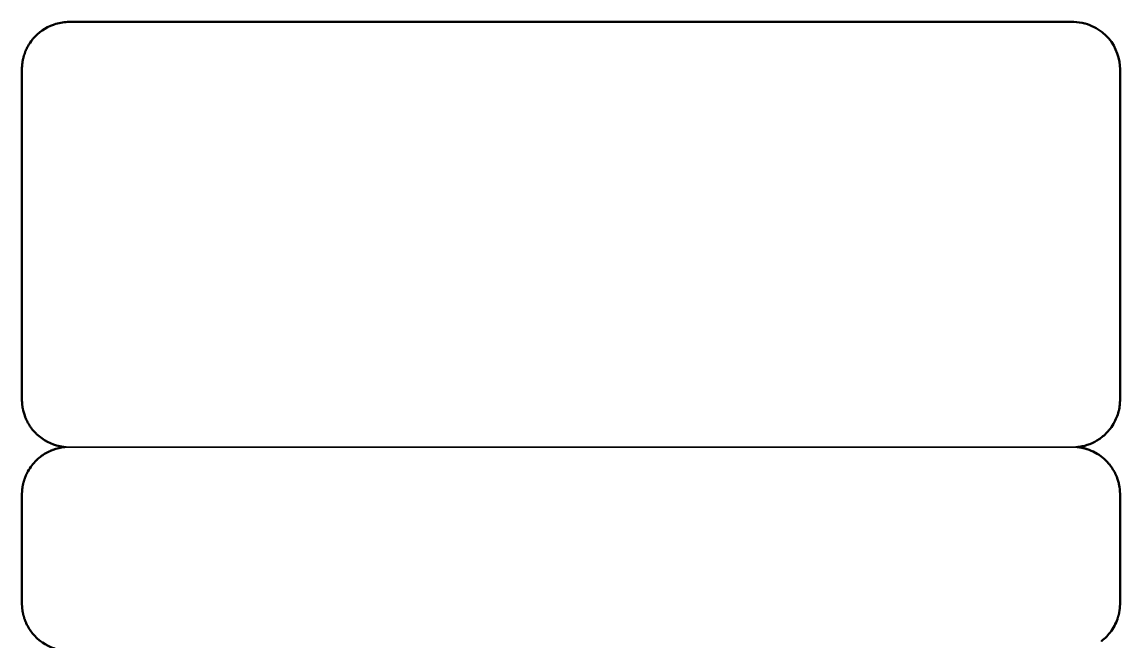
# Model space of a CAD drawing. Header units: millimetres. Extents: x 559 to 2741, y 365 to 1999.
# Drawn here: x 2200 to 2724, y 792 to 1088 of the extents above; entities that cross this region are included whole.
import ezdxf

# ---------------------------------------------------------------- set-up
doc = ezdxf.new("R2010")
doc.units = ezdxf.units.MM
doc.layers.add('PDF16_Geometry', color=7, linetype='Continuous', true_color=0x1b7eff)

msp = doc.modelspace()

# ---------------------------------------------------------------- linework, layer by layer
at = {"layer": 'PDF16_Geometry', "color": 18, "lineweight": 25, "true_color": 0x000000}
msp.add_lwpolyline([(2318.181, 884.586), (2222.331, 884.586), (2222.082, 884.586), (2221.831, 884.591), (2221.578, 884.598), (2221.327, 884.608), (2221.071, 884.622), (2220.818, 884.636), (2220.562, 884.655), (2220.304, 884.676), (2220.048, 884.702), (2219.79, 884.728), (2219.529, 884.759), (2219.271, 884.795), (2219.011, 884.833), (2218.75, 884.873), (2218.487, 884.915), (2218.227, 884.963), (2217.964, 885.013), (2217.701, 885.065), (2217.438, 885.121), (2217.175, 885.183), (2216.913, 885.247), (2216.65, 885.313), (2216.387, 885.382), (2216.124, 885.456), (2215.861, 885.534), (2215.598, 885.614), (2215.335, 885.697), (2215.072, 885.785), (2214.812, 885.877), (2214.549, 885.97), (2214.289, 886.069), (2214.028, 886.171), (2213.768, 886.275), (2213.507, 886.384), (2213.249, 886.495), (2212.991, 886.609), (2212.735, 886.73), (2212.479, 886.851), (2212.224, 886.976), (2211.97, 887.107), (2211.717, 887.239), (2211.466, 887.374), (2211.217, 887.514), (2210.966, 887.658), (2210.72, 887.805), (2210.473, 887.955), (2210.23, 888.106), (2209.988, 888.262), (2209.747, 888.424), (2209.507, 888.587), (2209.27, 888.753), (2209.034, 888.923), (2208.801, 889.094), (2208.569, 889.272), (2208.34, 889.449), (2208.112, 889.632), (2207.887, 889.816), (2207.665, 890.006), (2207.445, 890.195), (2207.227, 890.389), (2207.011, 890.586), (2206.798, 890.787), (2206.587, 890.989), (2206.379, 891.195), (2206.175, 891.403), (2205.971, 891.612), (2205.773, 891.825), (2205.576, 892.041), (2205.382, 892.258), (2205.19, 892.479), (2205.003, 892.701), (2204.818, 892.926), (2204.636, 893.154), (2204.456, 893.384), (2204.281, 893.616), (2204.108, 893.85), (2203.94, 894.085), (2203.772, 894.322), (2203.611, 894.561), (2203.45, 894.802), (2203.293, 895.044), (2203.139, 895.29), (2202.99, 895.534), (2202.843, 895.783), (2202.701, 896.032), (2202.561, 896.283), (2202.426, 896.534), (2202.294, 896.785), (2202.164, 897.041), (2202.038, 897.294), (2201.915, 897.55), (2201.796, 897.808), (2201.68, 898.066), (2201.569, 898.325), (2201.46, 898.583), (2201.356, 898.843), (2201.254, 899.104), (2201.157, 899.367), (2201.062, 899.627), (2200.972, 899.89), (2200.885, 900.151), (2200.799, 900.414), (2200.721, 900.677), (2200.643, 900.942), (2200.57, 901.205), (2200.499, 901.468), (2200.432, 901.731), (2200.368, 901.994), (2200.309, 902.257), (2200.252, 902.52), (2200.198, 902.783), (2200.148, 903.043), (2200.103, 903.306), (2200.058, 903.567), (2200.018, 903.827), (2199.98, 904.088), (2199.947, 904.348), (2199.916, 904.607), (2199.888, 904.865), (2199.864, 905.123), (2199.843, 905.379), (2199.824, 905.635), (2199.807, 905.89), (2199.795, 906.144), (2199.786, 906.397), (2199.779, 906.648), (2199.774, 906.899), (2199.772, 907.151), (2199.772, 1065.054), (2199.774, 1065.305), (2199.779, 1065.556), (2199.786, 1065.807), (2199.795, 1066.06), (2199.807, 1066.314), (2199.824, 1066.57), (2199.843, 1066.825), (2199.864, 1067.081), (2199.888, 1067.339), (2199.916, 1067.597), (2199.947, 1067.856), (2199.98, 1068.116), (2200.018, 1068.377), (2200.058, 1068.637), (2200.103, 1068.898), (2200.148, 1069.158), (2200.198, 1069.421), (2200.252, 1069.684), (2200.309, 1069.947), (2200.368, 1070.21), (2200.432, 1070.473), (2200.499, 1070.736), (2200.57, 1070.999), (2200.643, 1071.262), (2200.721, 1071.525), (2200.799, 1071.788), (2200.885, 1072.051), (2200.972, 1072.314), (2201.062, 1072.577), (2201.157, 1072.837), (2201.254, 1073.098), (2201.356, 1073.358), (2201.46, 1073.619), (2201.569, 1073.879), (2201.68, 1074.137), (2201.796, 1074.396), (2201.915, 1074.652), (2202.038, 1074.907), (2202.164, 1075.163), (2202.294, 1075.417), (2202.426, 1075.67), (2202.561, 1075.921), (2202.701, 1076.172), (2202.843, 1076.421), (2202.99, 1076.667), (2203.139, 1076.914), (2203.293, 1077.158), (2203.45, 1077.402), (2203.611, 1077.641), (2203.772, 1077.88), (2203.94, 1078.119), (2204.108, 1078.354), (2204.281, 1078.588), (2204.456, 1078.818), (2204.636, 1079.048), (2204.818, 1079.275), (2205.003, 1079.5), (2205.19, 1079.723), (2205.382, 1079.943), (2205.576, 1080.161), (2205.773, 1080.377), (2205.971, 1080.59), (2206.175, 1080.801), (2206.379, 1081.009), (2206.587, 1081.215), (2206.798, 1081.417), (2207.011, 1081.616), (2207.227, 1081.812), (2207.445, 1082.006), (2207.665, 1082.198), (2207.887, 1082.385), (2208.112, 1082.572), (2208.34, 1082.753), (2208.569, 1082.933), (2208.801, 1083.108), (2209.034, 1083.281), (2209.27, 1083.451), (2209.507, 1083.617), (2209.747, 1083.781), (2209.988, 1083.939), (2210.23, 1084.096), (2210.473, 1084.25), (2210.72, 1084.399), (2210.966, 1084.546), (2211.217, 1084.688), (2211.466, 1084.827), (2211.717, 1084.965), (2211.97, 1085.098), (2212.224, 1085.225), (2212.479, 1085.351), (2212.735, 1085.474), (2212.991, 1085.593), (2213.249, 1085.709), (2213.507, 1085.82), (2213.768, 1085.929), (2214.028, 1086.033), (2214.289, 1086.135), (2214.549, 1086.232), (2214.812, 1086.327), (2215.072, 1086.417), (2215.335, 1086.505), (2215.598, 1086.59), (2215.861, 1086.67), (2216.124, 1086.746), (2216.387, 1086.82), (2216.65, 1086.891), (2216.913, 1086.957), (2217.175, 1087.021), (2217.438, 1087.08), (2217.701, 1087.137), (2217.964, 1087.191), (2218.227, 1087.241), (2218.487, 1087.289), (2218.75, 1087.331), (2219.011, 1087.371), (2219.271, 1087.409), (2219.529, 1087.443), (2219.79, 1087.473), (2220.048, 1087.502), (2220.304, 1087.525), (2220.562, 1087.549), (2220.818, 1087.568), (2221.071, 1087.582), (2221.327, 1087.597), (2221.578, 1087.606), (2221.831, 1087.613), (2222.082, 1087.615), (2222.331, 1087.618), (2701.443, 1087.618), (2701.694, 1087.615), (2701.945, 1087.613), (2702.196, 1087.606), (2702.449, 1087.597), (2702.703, 1087.582), (2702.959, 1087.568), (2703.214, 1087.549), (2703.47, 1087.525), (2703.728, 1087.502), (2703.986, 1087.473), (2704.245, 1087.443), (2704.505, 1087.409), (2704.766, 1087.371), (2705.026, 1087.331), (2705.287, 1087.289), (2705.549, 1087.241), (2705.81, 1087.191), (2706.073, 1087.137), (2706.336, 1087.08), (2706.599, 1087.021), (2706.861, 1086.957), (2707.124, 1086.891), (2707.387, 1086.82), (2707.65, 1086.746), (2707.913, 1086.67), (2708.178, 1086.59), (2708.439, 1086.505), (2708.702, 1086.417), (2708.964, 1086.327), (2709.225, 1086.232), (2709.488, 1086.135), (2709.748, 1086.033), (2710.009, 1085.929), (2710.267, 1085.82), (2710.525, 1085.709), (2710.783, 1085.593), (2711.041, 1085.474), (2711.297, 1085.351), (2711.55, 1085.225), (2711.804, 1085.098), (2712.057, 1084.965), (2712.308, 1084.827), (2712.559, 1084.688), (2712.808, 1084.546), (2713.057, 1084.399), (2713.301, 1084.25), (2713.544, 1084.096), (2713.788, 1083.939), (2714.03, 1083.781), (2714.269, 1083.617), (2714.506, 1083.451), (2714.74, 1083.281), (2714.975, 1083.108), (2715.207, 1082.933), (2715.437, 1082.753), (2715.662, 1082.572), (2715.887, 1082.385), (2716.109, 1082.198), (2716.332, 1082.006), (2716.55, 1081.812), (2716.765, 1081.616), (2716.978, 1081.417), (2717.187, 1081.215), (2717.395, 1081.009), (2717.601, 1080.801), (2717.802, 1080.59), (2718.001, 1080.377), (2718.2, 1080.161), (2718.395, 1079.943), (2718.584, 1079.723), (2718.773, 1079.5), (2718.958, 1079.275), (2719.141, 1079.048), (2719.318, 1078.818), (2719.493, 1078.588), (2719.666, 1078.354), (2719.837, 1078.119), (2720.002, 1077.88), (2720.166, 1077.641), (2720.325, 1077.402), (2720.481, 1077.158), (2720.635, 1076.914), (2720.784, 1076.667), (2720.931, 1076.421), (2721.075, 1076.172), (2721.213, 1075.921), (2721.35, 1075.67), (2721.483, 1075.417), (2721.613, 1075.163), (2721.738, 1074.907), (2721.859, 1074.652), (2721.978, 1074.396), (2722.094, 1074.137), (2722.205, 1073.879), (2722.314, 1073.619), (2722.418, 1073.358), (2722.52, 1073.098), (2722.617, 1072.837), (2722.712, 1072.577), (2722.804, 1072.314), (2722.892, 1072.051), (2722.975, 1071.788), (2723.055, 1071.525), (2723.133, 1071.262), (2723.207, 1070.999), (2723.275, 1070.736), (2723.342, 1070.473), (2723.406, 1070.21), (2723.467, 1069.947), (2723.522, 1069.684), (2723.576, 1069.421), (2723.626, 1069.158), (2723.673, 1068.898), (2723.716, 1068.637), (2723.756, 1068.377), (2723.794, 1068.116), (2723.827, 1067.856), (2723.86, 1067.597), (2723.886, 1067.339), (2723.912, 1067.081), (2723.934, 1066.825), (2723.953, 1066.57), (2723.967, 1066.314), (2723.981, 1066.06), (2723.991, 1065.807), (2723.998, 1065.556), (2724.002, 1065.305), (2724.002, 1065.054), (2724.002, 907.151), (2724.002, 906.899), (2723.998, 906.648), (2723.991, 906.397), (2723.981, 906.144), (2723.967, 905.89), (2723.953, 905.635), (2723.934, 905.379), (2723.912, 905.123), (2723.886, 904.865), (2723.86, 904.607), (2723.827, 904.348), (2723.794, 904.088), (2723.756, 903.827), (2723.716, 903.567), (2723.673, 903.306), (2723.626, 903.043), (2723.576, 902.783), (2723.522, 902.52), (2723.467, 902.257), (2723.406, 901.994), (2723.342, 901.731), (2723.275, 901.468), (2723.207, 901.205), (2723.133, 900.942), (2723.055, 900.677), (2722.975, 900.414), (2722.892, 900.151), (2722.804, 899.89), (2722.712, 899.627), (2722.617, 899.367), (2722.52, 899.104), (2722.418, 898.843), (2722.314, 898.583), (2722.205, 898.325), (2722.094, 898.066), (2721.978, 897.808), (2721.859, 897.55), (2721.738, 897.294), (2721.613, 897.041), (2721.483, 896.785), (2721.35, 896.534), (2721.213, 896.283), (2721.075, 896.032), (2720.931, 895.783), (2720.784, 895.534), (2720.635, 895.29), (2720.481, 895.044), (2720.325, 894.802), (2720.166, 894.561), (2720.002, 894.322), (2719.837, 894.085), (2719.666, 893.85), (2719.493, 893.616), (2719.318, 893.384), (2719.141, 893.154), (2718.958, 892.926), (2718.773, 892.701), (2718.584, 892.479), (2718.395, 892.258), (2718.2, 892.041), (2718.001, 891.825), (2717.802, 891.612), (2717.601, 891.403), (2717.395, 891.195), (2717.187, 890.989), (2716.978, 890.787), (2716.765, 890.586), (2716.55, 890.389), (2716.332, 890.195), (2716.109, 890.006), (2715.887, 889.816), (2715.662, 889.632), (2715.437, 889.449), (2715.207, 889.272), (2714.975, 889.094), (2714.74, 888.923), (2714.506, 888.753), (2714.269, 888.587), (2714.03, 888.424), (2713.788, 888.262), (2713.544, 888.106), (2713.301, 887.955), (2713.057, 887.805), (2712.808, 887.658), (2712.559, 887.514), (2712.308, 887.374), (2712.057, 887.239), (2711.804, 887.107), (2711.55, 886.976), (2711.297, 886.851), (2711.041, 886.73), (2710.783, 886.609), (2710.525, 886.495), (2710.267, 886.384), (2710.009, 886.275), (2709.748, 886.171), (2709.488, 886.069), (2709.225, 885.97), (2708.964, 885.877), (2708.702, 885.785), (2708.439, 885.697), (2708.178, 885.614), (2707.913, 885.534), (2707.65, 885.456), (2707.387, 885.382), (2707.124, 885.313), (2706.861, 885.247), (2706.599, 885.183), (2706.336, 885.121), (2706.073, 885.065), (2705.81, 885.013), (2705.549, 884.963), (2705.287, 884.915), (2705.026, 884.873), (2704.766, 884.833), (2704.505, 884.795), (2704.245, 884.759), (2703.986, 884.728), (2703.728, 884.702), (2703.47, 884.676), (2703.214, 884.655), (2702.959, 884.636), (2702.703, 884.622), (2702.449, 884.608), (2702.196, 884.598), (2701.945, 884.591), (2701.694, 884.586), (2701.443, 884.586), (2605.747, 884.586)], close=True, dxfattribs=at)
at = {"layer": 'PDF16_Geometry', "color": 18, "lineweight": 50, "true_color": 0x000000}
for points in [[(2221.824, 1087.605), (2222.075, 1087.61), (2222.326, 1087.612), (2701.438, 1087.612), (2701.689, 1087.61)], [(2201.564, 1073.874), (2201.676, 1074.132), (2201.792, 1074.39), (2201.91, 1074.646), (2202.033, 1074.902), (2202.159, 1075.158), (2202.289, 1075.411), (2202.422, 1075.665)], [(2200.013, 1068.372), (2200.053, 1068.633), (2200.096, 1068.893), (2200.143, 1069.154), (2200.193, 1069.417), (2200.247, 1069.679), (2200.304, 1069.942), (2200.363, 1070.205), (2200.427, 1070.468)], [(2200.494, 1070.731), (2200.565, 1070.994), (2200.638, 1071.257), (2200.716, 1071.52), (2200.797, 1071.783), (2200.88, 1072.046)], [(2200.967, 1072.309), (2201.057, 1072.571), (2201.152, 1072.832), (2201.249, 1073.093), (2201.351, 1073.353), (2201.455, 1073.614)], [(2200.098, 903.299), (2200.058, 903.545), (2200.02, 903.789), (2199.984, 904.033), (2199.951, 904.277), (2199.92, 904.521), (2199.894, 904.763), (2199.871, 905.004), (2199.849, 905.246), (2199.83, 905.488), (2199.814, 905.727), (2199.8, 905.966), (2199.788, 906.205), (2199.778, 906.442), (2199.771, 906.679), (2199.766, 906.914), (2199.766, 907.148), (2199.766, 1065.051), (2199.769, 1065.3), (2199.773, 1065.551)], [(2723.792, 1068.112), (2723.825, 1067.851), (2723.856, 1067.593), (2723.884, 1067.335), (2723.908, 1067.076), (2723.929, 1066.821), (2723.948, 1066.565), (2723.965, 1066.309), (2723.977, 1066.055), (2723.986, 1065.802), (2723.993, 1065.551), (2723.998, 1065.3), (2724, 1065.051), (2724, 907.148), (2724, 906.914), (2723.996, 906.679), (2723.989, 906.442), (2723.979, 906.205), (2723.967, 905.966), (2723.953, 905.727), (2723.936, 905.488), (2723.918, 905.246), (2723.896, 905.004)], [(2203.271, 895.056), (2203.129, 895.286), (2202.99, 895.518), (2202.852, 895.75), (2202.717, 895.984), (2202.585, 896.219), (2202.457, 896.456)], [(2204.522, 893.272), (2204.356, 893.49), (2204.193, 893.708), (2204.032, 893.928), (2203.873, 894.151), (2203.719, 894.376), (2203.567, 894.601), (2203.418, 894.828)], [(2718.554, 892.424), (2718.374, 892.218)], [(2212.72, 882.492), (2212.962, 882.606), (2213.203, 882.715), (2213.445, 882.821), (2213.689, 882.925)], [(2213.933, 883.025), (2214.177, 883.122), (2214.421, 883.217)], [(2704.424, 884.697), (2704.181, 884.664), (2703.939, 884.636), (2703.697, 884.61), (2703.456, 884.586), (2703.697, 884.562), (2703.939, 884.536), (2704.183, 884.508), (2704.427, 884.475), (2704.671, 884.439), (2704.915, 884.401), (2705.159, 884.361), (2705.405, 884.318), (2705.652, 884.271), (2705.898, 884.221), (2706.144, 884.169), (2706.39, 884.115), (2706.637, 884.055), (2706.883, 883.994), (2707.129, 883.93), (2707.376, 883.864), (2707.622, 883.792), (2707.868, 883.719), (2708.115, 883.643)], [(2206.916, 878.527), (2207.117, 878.714), (2207.321, 878.899)], [(2201.436, 801.349), (2201.339, 801.593), (2201.244, 801.837), (2201.152, 802.081), (2201.064, 802.327), (2200.979, 802.574), (2200.896, 802.82), (2200.816, 803.066), (2200.74, 803.313), (2200.666, 803.559), (2200.595, 803.805), (2200.529, 804.052), (2200.465, 804.298), (2200.404, 804.545), (2200.344, 804.791), (2200.29, 805.037), (2200.238, 805.284), (2200.188, 805.53), (2200.141, 805.776), (2200.096, 806.023), (2200.055, 806.267), (2200.017, 806.511), (2199.982, 806.755), (2199.949, 806.999), (2199.918, 807.243), (2199.892, 807.484), (2199.868, 807.726), (2199.847, 807.967), (2199.828, 808.207), (2199.812, 808.446), (2199.797, 808.685), (2199.785, 808.922), (2199.776, 809.159), (2199.769, 809.396), (2199.764, 809.63), (2199.764, 809.865), (2199.764, 862.024), (2199.764, 862.258), (2199.769, 862.493), (2199.776, 862.73), (2199.785, 862.967), (2199.797, 863.203), (2199.812, 863.443), (2199.828, 863.682), (2199.847, 863.921), (2199.868, 864.163), (2199.892, 864.404), (2199.918, 864.646), (2199.949, 864.89), (2199.982, 865.134), (2200.017, 865.378), (2200.055, 865.622), (2200.096, 865.866), (2200.141, 866.112), (2200.188, 866.359), (2200.238, 866.605), (2200.29, 866.851), (2200.344, 867.098), (2200.404, 867.344), (2200.465, 867.59), (2200.529, 867.837), (2200.595, 868.083), (2200.666, 868.329), (2200.74, 868.576), (2200.816, 868.822), (2200.896, 869.068), (2200.979, 869.315), (2201.064, 869.561), (2201.152, 869.807), (2201.244, 870.054), (2201.339, 870.298), (2201.436, 870.542)], [(2201.538, 870.786), (2201.642, 871.03), (2201.749, 871.271), (2201.86, 871.513), (2201.974, 871.754), (2202.09, 871.994), (2202.208, 872.233), (2202.331, 872.472), (2202.457, 872.709)], [(2723.302, 804.298), (2723.238, 804.052), (2723.172, 803.806), (2723.1, 803.559)]]:
    msp.add_lwpolyline(points, dxfattribs=at)
at = {"layer": 'PDF16_Geometry', "color": 18, "lineweight": 35, "true_color": 0x000000}
msp.add_lwpolyline([(2208.801, 791.809), (2208.569, 791.984), (2208.34, 792.164), (2208.112, 792.346), (2207.887, 792.531), (2207.665, 792.718), (2207.445, 792.91), (2207.227, 793.104), (2207.011, 793.301), (2206.798, 793.5), (2206.587, 793.703), (2206.379, 793.907), (2206.175, 794.116), (2205.971, 794.326), (2205.773, 794.54), (2205.576, 794.755), (2205.382, 794.973), (2205.19, 795.193), (2205.003, 795.416), (2204.818, 795.641), (2204.636, 795.868), (2204.456, 796.098), (2204.281, 796.33), (2204.108, 796.563), (2203.94, 796.799), (2203.772, 797.036), (2203.611, 797.275), (2203.45, 797.517), (2203.293, 797.759), (2203.139, 798.003), (2202.99, 798.249), (2202.843, 798.495), (2202.701, 798.744), (2202.561, 798.995), (2202.426, 799.246), (2202.294, 799.5), (2202.164, 799.753), (2202.038, 800.009), (2201.915, 800.265), (2201.796, 800.521), (2201.68, 800.779), (2201.569, 801.037), (2201.46, 801.298), (2201.356, 801.558), (2201.254, 801.819), (2201.157, 802.079), (2201.062, 802.342), (2200.972, 802.603), (2200.885, 802.866), (2200.799, 803.129), (2200.721, 803.392), (2200.643, 803.654), (2200.57, 803.917), (2200.499, 804.18), (2200.432, 804.443), (2200.368, 804.709), (2200.309, 804.969), (2200.252, 805.232), (2200.198, 805.495), (2200.148, 805.758), (2200.103, 806.018), (2200.058, 806.281), (2200.018, 806.542), (2199.98, 806.802), (2199.947, 807.061), (2199.916, 807.321), (2199.888, 807.579), (2199.864, 807.835), (2199.843, 808.093), (2199.824, 808.349), (2199.807, 808.603), (2199.795, 808.859), (2199.786, 809.11), (2199.779, 809.363), (2199.774, 809.614), (2199.772, 809.863), (2199.772, 862.022), (2199.774, 862.271), (2199.779, 862.522), (2199.786, 862.775), (2199.795, 863.026), (2199.807, 863.282), (2199.824, 863.535), (2199.843, 863.791), (2199.864, 864.049), (2199.888, 864.305), (2199.916, 864.563), (2199.947, 864.824), (2199.98, 865.082), (2200.018, 865.343), (2200.058, 865.603), (2200.103, 865.866), (2200.148, 866.127), (2200.198, 866.39), (2200.252, 866.653), (2200.309, 866.916), (2200.368, 867.176), (2200.432, 867.441), (2200.499, 867.704), (2200.57, 867.967), (2200.643, 868.23), (2200.721, 868.493), (2200.799, 868.756), (2200.885, 869.019), (2200.972, 869.282), (2201.062, 869.542), (2201.157, 869.805), (2201.254, 870.066), (2201.356, 870.327), (2201.46, 870.587), (2201.569, 870.848), (2201.68, 871.106), (2201.796, 871.364), (2201.915, 871.62), (2202.038, 871.876), (2202.164, 872.132), (2202.294, 872.385), (2202.426, 872.638), (2202.561, 872.889), (2202.701, 873.141), (2202.843, 873.389), (2202.99, 873.636), (2203.139, 873.882), (2203.293, 874.126), (2203.45, 874.368), (2203.611, 874.609), (2203.772, 874.848), (2203.94, 875.085), (2204.108, 875.322), (2204.281, 875.554), (2204.456, 875.786), (2204.636, 876.016), (2204.818, 876.244), (2205.003, 876.469), (2205.19, 876.691), (2205.382, 876.912), (2205.576, 877.129), (2205.773, 877.345), (2205.971, 877.558), (2206.175, 877.769), (2206.379, 877.977), (2206.587, 878.181), (2206.798, 878.385), (2207.011, 878.584), (2207.227, 878.78), (2207.445, 878.975), (2207.665, 879.167), (2207.887, 879.354), (2208.112, 879.538), (2208.34, 879.721), (2208.569, 879.901), (2208.801, 880.076), (2209.034, 880.249), (2209.27, 880.417), (2209.507, 880.585), (2209.747, 880.747), (2209.988, 880.908), (2210.23, 881.064), (2210.473, 881.218), (2210.72, 881.367), (2210.966, 881.514), (2211.217, 881.656), (2211.466, 881.796), (2211.717, 881.931), (2211.97, 882.066), (2212.224, 882.194), (2212.479, 882.319), (2212.735, 882.443), (2212.991, 882.561), (2213.249, 882.677), (2213.507, 882.788), (2213.768, 882.897), (2214.028, 883.002), (2214.289, 883.103), (2214.549, 883.2), (2214.812, 883.295), (2215.072, 883.385), (2215.335, 883.473), (2215.598, 883.558), (2215.861, 883.636), (2216.124, 883.714), (2216.387, 883.788), (2216.65, 883.859), (2216.913, 883.925), (2217.175, 883.989), (2217.438, 884.048), (2217.701, 884.105), (2217.964, 884.16), (2218.227, 884.21), (2218.487, 884.255), (2218.75, 884.3), (2219.011, 884.34), (2219.271, 884.378), (2219.529, 884.411), (2219.79, 884.442), (2220.048, 884.47), (2220.304, 884.494), (2220.562, 884.515), (2220.818, 884.534), (2221.071, 884.551), (2221.327, 884.562), (2221.578, 884.572), (2221.831, 884.579), (2222.082, 884.584), (2222.331, 884.586), (2318.181, 884.586), (2605.747, 884.586), (2701.443, 884.586), (2701.694, 884.584), (2701.945, 884.579), (2702.196, 884.572), (2702.449, 884.562), (2702.703, 884.551), (2702.959, 884.534), (2703.214, 884.515), (2703.47, 884.494), (2703.728, 884.47), (2703.986, 884.442), (2704.245, 884.411), (2704.505, 884.378), (2704.766, 884.34), (2705.026, 884.3), (2705.287, 884.255), (2705.549, 884.21), (2705.81, 884.16), (2706.073, 884.105), (2706.336, 884.048), (2706.599, 883.989), (2706.861, 883.925), (2707.124, 883.859), (2707.387, 883.788), (2707.65, 883.714), (2707.913, 883.636), (2708.178, 883.558), (2708.439, 883.473), (2708.702, 883.385), (2708.964, 883.295), (2709.225, 883.2), (2709.488, 883.103), (2709.748, 883.002), (2710.009, 882.897), (2710.267, 882.788), (2710.525, 882.677), (2710.783, 882.561), (2711.041, 882.443), (2711.297, 882.319), (2711.55, 882.194), (2711.804, 882.066), (2712.057, 881.931), (2712.308, 881.796), (2712.559, 881.656), (2712.808, 881.514), (2713.057, 881.367), (2713.301, 881.218), (2713.544, 881.064), (2713.788, 880.908), (2714.03, 880.747), (2714.269, 880.585), (2714.506, 880.417), (2714.74, 880.249), (2714.975, 880.076), (2715.207, 879.901), (2715.437, 879.721), (2715.662, 879.538), (2715.887, 879.354), (2716.109, 879.167), (2716.332, 878.975), (2716.55, 878.78), (2716.765, 878.584), (2716.978, 878.385), (2717.187, 878.181), (2717.395, 877.977), (2717.601, 877.769), (2717.802, 877.558), (2718.001, 877.345), (2718.2, 877.129), (2718.395, 876.912), (2718.584, 876.691), (2718.773, 876.469), (2718.958, 876.244), (2719.141, 876.016), (2719.318, 875.786), (2719.493, 875.554), (2719.666, 875.322), (2719.837, 875.085), (2720.002, 874.848), (2720.166, 874.609), (2720.325, 874.368), (2720.481, 874.126), (2720.635, 873.882), (2720.784, 873.636), (2720.931, 873.389), (2721.075, 873.141), (2721.213, 872.889), (2721.35, 872.638), (2721.483, 872.385), (2721.613, 872.132), (2721.738, 871.876), (2721.859, 871.62), (2721.978, 871.364), (2722.094, 871.106), (2722.205, 870.848), (2722.314, 870.587), (2722.418, 870.327), (2722.52, 870.066), (2722.617, 869.805), (2722.712, 869.542), (2722.804, 869.282), (2722.892, 869.019), (2722.975, 868.756), (2723.055, 868.493), (2723.133, 868.23), (2723.207, 867.967), (2723.275, 867.704), (2723.342, 867.441), (2723.406, 867.176), (2723.467, 866.916), (2723.522, 866.653), (2723.576, 866.39), (2723.626, 866.127), (2723.673, 865.866), (2723.716, 865.603), (2723.756, 865.343), (2723.794, 865.082), (2723.827, 864.824), (2723.86, 864.563), (2723.886, 864.305), (2723.912, 864.049), (2723.934, 863.791), (2723.953, 863.535), (2723.967, 863.282), (2723.981, 863.026), (2723.991, 862.775), (2723.998, 862.522), (2724.002, 862.271), (2724.002, 862.022), (2724.002, 809.863), (2724.002, 809.614), (2723.998, 809.363), (2723.991, 809.11), (2723.981, 808.859), (2723.967, 808.603), (2723.953, 808.349), (2723.934, 808.093), (2723.912, 807.835), (2723.886, 807.579), (2723.86, 807.321), (2723.827, 807.061), (2723.794, 806.802), (2723.756, 806.542), (2723.716, 806.281), (2723.673, 806.018), (2723.626, 805.758), (2723.576, 805.495), (2723.522, 805.232), (2723.467, 804.969), (2723.406, 804.709), (2723.342, 804.443), (2723.275, 804.18), (2723.207, 803.917), (2723.133, 803.654), (2723.055, 803.392), (2722.975, 803.129), (2722.892, 802.866), (2722.804, 802.603), (2722.712, 802.342), (2722.617, 802.079), (2722.52, 801.819), (2722.418, 801.558), (2722.314, 801.298), (2722.205, 801.037), (2722.094, 800.779), (2721.978, 800.521), (2721.859, 800.265), (2721.738, 800.009), (2721.613, 799.753), (2721.483, 799.5), (2721.35, 799.246), (2721.213, 798.995), (2721.075, 798.744), (2720.931, 798.495), (2720.784, 798.249), (2720.635, 798.003), (2720.481, 797.759), (2720.325, 797.517), (2720.166, 797.275), (2720.002, 797.036), (2719.837, 796.799), (2719.666, 796.563), (2719.493, 796.33), (2719.318, 796.098), (2719.141, 795.868), (2718.958, 795.641), (2718.773, 795.416), (2718.584, 795.193), (2718.395, 794.973), (2718.2, 794.755), (2718.001, 794.54), (2717.802, 794.326), (2717.601, 794.116), (2717.395, 793.907), (2717.187, 793.703), (2716.978, 793.5), (2716.765, 793.301), (2716.55, 793.104), (2716.332, 792.91), (2716.109, 792.718), (2715.887, 792.531), (2715.662, 792.346), (2715.437, 792.164), (2715.207, 791.984), (2714.975, 791.809)], dxfattribs=at)
at = {"layer": 'PDF16_Geometry', "color": 18, "lineweight": 50, "true_color": 0x000000}
for points in [[(2218.118, 884.901, 0.025197), (2220.069, 884.562, 0.0617834), (2214.667, 883.309)], [(2723.423, 867.098, -0.0357574), (2723.939, 863.682), (2723.955, 863.443), (2723.97, 863.203), (2723.981, 862.967), (2723.991, 862.73), (2723.998, 862.493), (2724.003, 862.258), (2724.003, 862.024), (2724.003, 809.865), (2724.003, 809.63), (2723.998, 809.396), (2723.991, 809.159), (2723.981, 808.922), (2723.97, 808.685, -0.0439549), (2723.363, 804.545)]]:
    msp.add_lwpolyline(points, format="xyb", dxfattribs=at)
for centre, radius, start, end in [((2222.337, 1065.05), 22.566, 109.50089, 140.19936), ((2222.305, 1065.16), 22.45, 91.86782, 108.807), ((2701.464, 1065.174), 22.436, 75.39358, 88.78378), ((2701.433, 1065.05), 22.563, 51.65878, 74.70444), ((2701.456, 1065.057), 22.543, 9.12603, 50.9532), ((2222.244, 1065.093), 22.466, 140.87321, 151.20076), ((2222.907, 1065.02), 23.14, 172.32136, 178.06245), ((2222.222, 907.11), 22.451, 190.41087, 200.87168), ((2701.224, 907.168), 22.776, 346.42219, 353.93841), ((2222.969, 907.424), 23.261, 201.58396, 207.47393), ((2701.473, 907.12), 22.523, 330.36826, 345.74631), ((2223.148, 907.802), 23.625, 218.61974, 225.27374), ((2701.414, 907.037), 22.522, 304.91, 318.1542), ((2701.303, 907.164), 22.692, 320.17973, 329.80064), ((2222.411, 907.09), 22.6, 226.02939, 258.41375), ((2701.365, 907.045), 22.555, 278.42293, 304.30834), ((2222.167, 862.378), 22.211, 124.18867, 131.23577), ((2222.048, 862.712), 21.867, 115.94495, 123.71162), ((2701.279, 861.935), 22.76, 61.89532, 71.87171), ((2701.308, 862.009), 22.682, 40.49689, 61.19165), ((2222.495, 861.964), 22.738, 133.93851, 151.11931), ((2701.411, 862.062), 22.569, 24.75484, 38.47994), ((2701.108, 861.916), 22.907, 13.70762, 24.10516), ((2701.371, 809.882), 22.63, 324.94473, 343.12471), ((2222.253, 809.793), 22.463, 202.75231, 217.85542), ((2222.391, 809.873), 22.622, 218.49408, 252.00885), ((2701.234, 810.008), 22.815, 307.69305, 324.19694)]:
    msp.add_arc(centre, radius, start, end, dxfattribs=at)
for points in [[(2214.804, 1086.322), (2214.804, 1086.322), (2215.067, 1086.412), (2215.067, 1086.412)], [(2221.573, 1087.598), (2221.573, 1087.598), (2221.824, 1087.605), (2221.824, 1087.605)], [(2701.689, 1087.61), (2701.689, 1087.61), (2701.94, 1087.605), (2701.94, 1087.605)], [(2707.122, 1086.885), (2707.122, 1086.885), (2707.385, 1086.814), (2707.385, 1086.814)], [(2715.43, 1082.747), (2715.43, 1082.747), (2715.657, 1082.565), (2715.657, 1082.565)], [(2202.422, 1075.665), (2202.422, 1075.665), (2202.557, 1075.916), (2202.557, 1075.916)], [(2204.816, 1079.27), (2204.816, 1079.27), (2205, 1079.495), (2205, 1079.495)], [(2200.427, 1070.468), (2200.427, 1070.468), (2200.494, 1070.731), (2200.494, 1070.731)], [(2200.88, 1072.046), (2200.88, 1072.046), (2200.967, 1072.309), (2200.967, 1072.309)], [(2201.455, 1073.614), (2201.455, 1073.614), (2201.564, 1073.874), (2201.564, 1073.874)], [(2199.773, 1065.551), (2199.773, 1065.551), (2199.781, 1065.802), (2199.781, 1065.802)], [(2199.975, 1068.112), (2199.975, 1068.112), (2200.013, 1068.372), (2200.013, 1068.372)], [(2723.714, 1068.633), (2723.714, 1068.633), (2723.754, 1068.372), (2723.754, 1068.372)], [(2723.754, 1068.372), (2723.754, 1068.372), (2723.792, 1068.112), (2723.792, 1068.112)], [(2200.141, 903.053), (2200.141, 903.053), (2200.098, 903.299), (2200.098, 903.299)], [(2723.363, 901.821), (2723.363, 901.821), (2723.302, 901.575), (2723.302, 901.575)], [(2723.896, 905.004), (2723.896, 905.004), (2723.873, 904.763), (2723.873, 904.763)], [(2201.339, 898.867), (2201.339, 898.867), (2201.244, 899.111), (2201.244, 899.111)], [(2202.457, 896.456), (2202.457, 896.456), (2202.331, 896.693), (2202.331, 896.693)], [(2203.418, 894.828), (2203.418, 894.828), (2203.271, 895.056), (2203.271, 895.056)], [(2204.69, 893.057), (2204.69, 893.057), (2204.522, 893.272), (2204.522, 893.272)], [(2718.374, 892.218), (2718.374, 892.218), (2718.191, 892.012), (2718.191, 892.012)], [(2718.731, 892.633), (2718.731, 892.633), (2718.554, 892.424), (2718.554, 892.424)], [(2721.05, 895.984), (2721.05, 895.984), (2720.915, 895.75), (2720.915, 895.75)], [(2206.719, 890.825), (2206.719, 890.825), (2206.523, 891.017), (2206.523, 891.017)], [(2714.303, 888.568), (2714.303, 888.568), (2714.078, 888.414), (2714.078, 888.414)], [(2209.687, 880.751), (2209.687, 880.751), (2209.912, 880.903), (2209.912, 880.903)], [(2212.481, 882.376), (2212.481, 882.376), (2212.72, 882.492), (2212.72, 882.492)], [(2213.689, 882.925), (2213.689, 882.925), (2213.933, 883.025), (2213.933, 883.025)], [(2214.421, 883.217), (2214.421, 883.217), (2214.667, 883.309), (2214.667, 883.309)], [(2218.118, 884.901), (2218.118, 884.901), (2217.872, 884.951), (2217.872, 884.951)], [(2220.069, 884.562), (2220.069, 884.562), (2220.311, 884.586), (2220.311, 884.586)], [(2704.668, 884.733), (2704.668, 884.733), (2704.424, 884.697), (2704.424, 884.697)], [(2708.115, 883.643), (2708.115, 883.643), (2708.361, 883.565), (2708.361, 883.565)], [(2712.001, 882.011), (2712.001, 882.011), (2712.238, 881.883), (2712.238, 881.883)], [(2206.717, 878.337), (2206.717, 878.337), (2206.916, 878.527), (2206.916, 878.527)], [(2207.321, 878.899), (2207.321, 878.899), (2207.527, 879.081), (2207.527, 879.081)], [(2718.556, 876.738), (2718.556, 876.738), (2718.734, 876.53), (2718.734, 876.53)], [(2718.734, 876.53), (2718.734, 876.53), (2718.909, 876.319), (2718.909, 876.319)], [(2718.909, 876.319), (2718.909, 876.319), (2719.079, 876.106), (2719.079, 876.106)], [(2201.436, 870.542), (2201.436, 870.542), (2201.538, 870.786), (2201.538, 870.786)], [(2202.457, 872.709), (2202.457, 872.709), (2202.585, 872.946), (2202.585, 872.946)], [(2721.907, 871.513), (2721.907, 871.513), (2722.018, 871.271), (2722.018, 871.271)], [(2723.363, 867.344), (2723.363, 867.344), (2723.423, 867.098), (2723.423, 867.098)], [(2723.92, 863.921), (2723.92, 863.921), (2723.939, 863.682), (2723.939, 863.682)], [(2723.97, 808.685), (2723.97, 808.685), (2723.955, 808.446), (2723.955, 808.446)], [(2723.1, 803.559), (2723.1, 803.559), (2723.027, 803.313), (2723.027, 803.313)], [(2723.363, 804.545), (2723.363, 804.545), (2723.302, 804.298), (2723.302, 804.298)], [(2201.538, 801.105), (2201.538, 801.105), (2201.436, 801.349), (2201.436, 801.349)], [(2719.896, 796.884), (2719.896, 796.884), (2719.738, 796.662), (2719.738, 796.662)], [(2204.685, 795.792), (2204.685, 795.792), (2204.517, 796.008), (2204.517, 796.008)]]:
    msp.add_open_spline(points, degree=3, dxfattribs=at)

doc.saveas('drawing.dxf')
